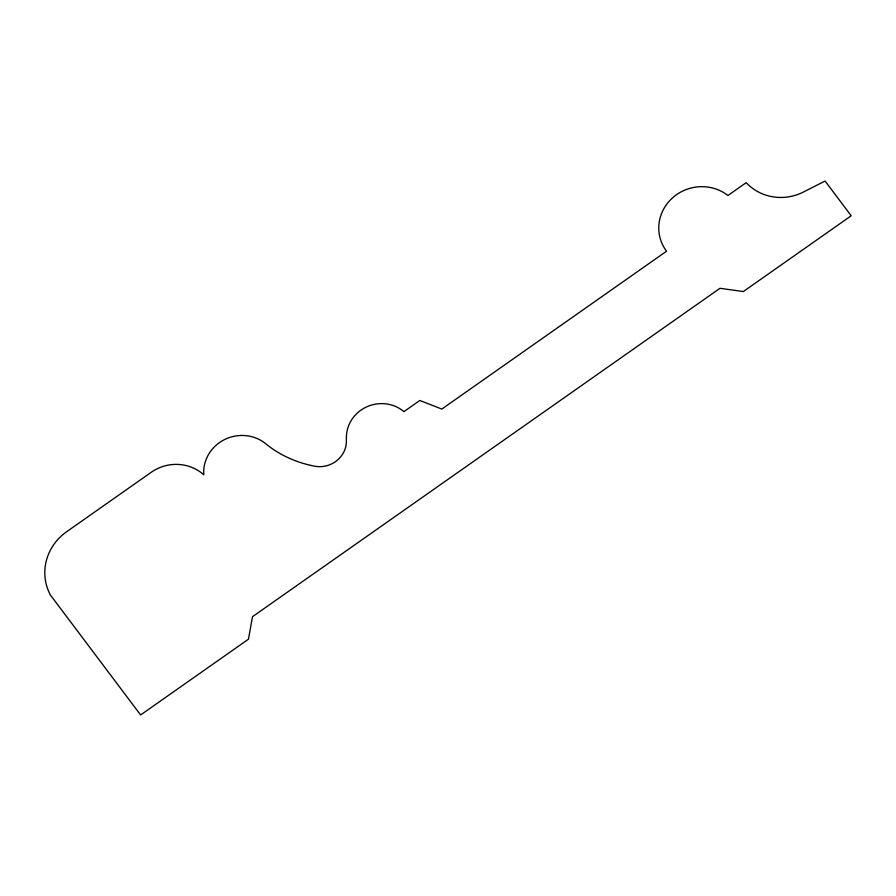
<?xml version="1.0" encoding="UTF-8"?>
<svg xmlns="http://www.w3.org/2000/svg" width="896" height="896" viewBox="0 0 896 896"><rect width="100%" height="100%" fill="white"/><g stroke="black" fill="none" stroke-linecap="round" stroke-linejoin="round"><path stroke-width="1.34" d="M346.405 437.069L346.338 443.262A26.208 24.954 -15.3 0 1 313.13 465.864A111.586 106.243 -15.3 0 1 267.21 444.987A37.576 35.773 -15.3 0 0 225.333 439.197A37.576 35.773 -15.3 0 0 203.773 474.79A41.362 39.39 -15.3 0 0 150.909 472.528L66.898 531.541A51.923 49.448 -15.3 0 0 50.378 594.989L140.605 714.963L248.483 639.173L252.482 616.706L719.981 288.299L743.322 291.558L851.2 215.779L825.07 181.037L803.566 191.957A47.589 45.304 -15.3 0 1 746.189 182.661L727.944 195.485A42.235 40.208 -15.3 0 0 672.336 198.05A42.235 40.208 -15.3 0 0 666.546 251.205L441.806 409.069L419.821 400.467L403.928 411.634A34.507 32.861 -15.3 0 0 367.046 406.706A34.507 32.861 -15.3 0 0 346.405 437.069"/></g></svg>
